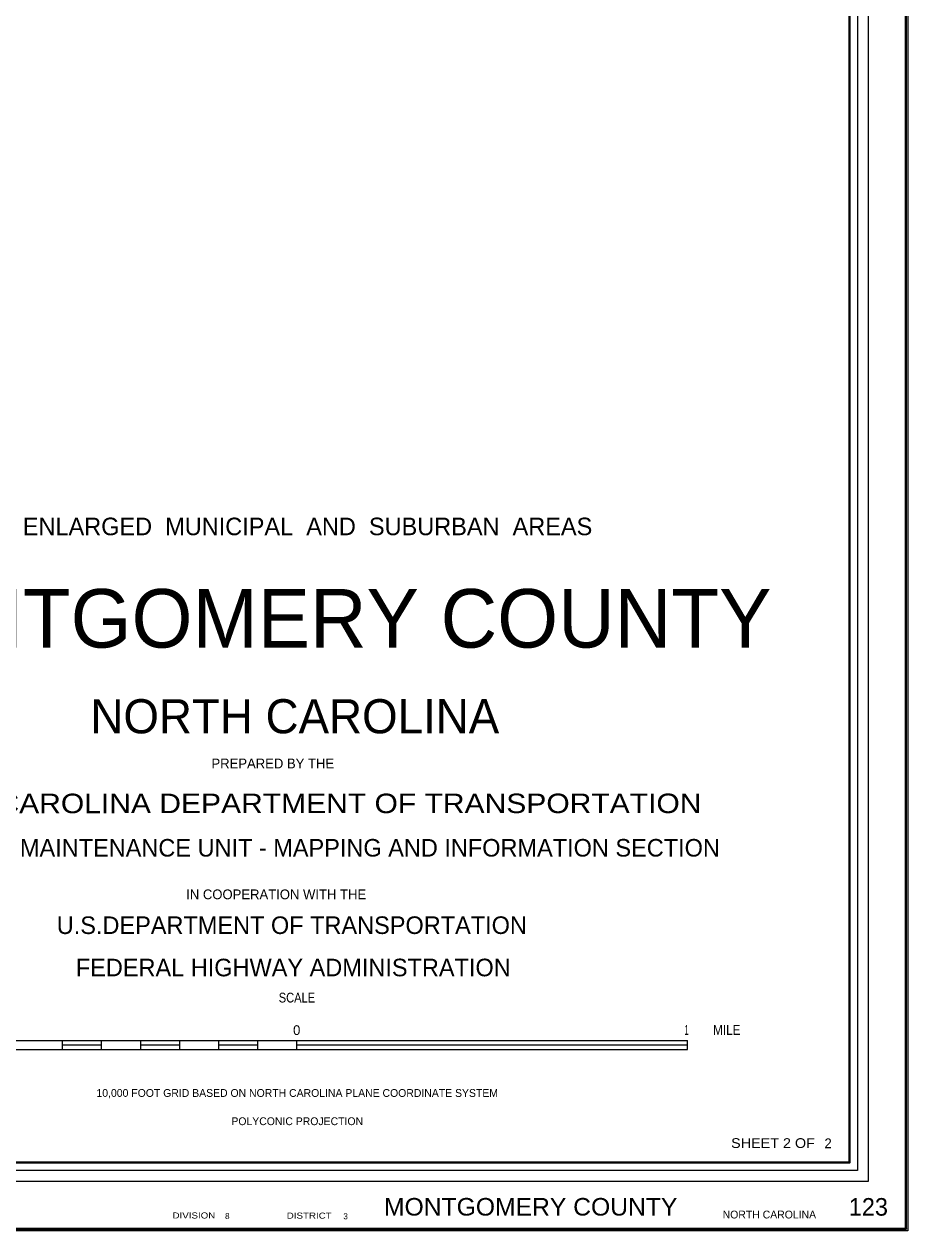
# Model space of a CAD drawing. Extents: x 475210 to 571886, y 145478 to 267644.
# Drawn here: x 557321 to 571886, y 211247 to 231145 of the extents above; entities that cross this region are included whole.
import ezdxf
from ezdxf.enums import TextEntityAlignment as Align

# ---------------------------------------------------------------- set-up
doc = ezdxf.new("R2010")
doc.units = 0
doc.header["$LTSCALE"] = 50
doc.header["$PDMODE"] = 32
doc.header["$PDSIZE"] = 25
doc.layers.add('1', color=7, linetype='Continuous')
doc.layers.add('12', color=7, linetype='Continuous')
for name, color, linetype, lineweight in [('20', 7, 'Continuous', 40), ('38', 7, 'Continuous', 25), ('40', 7, 'Continuous', 40)]:
    doc.layers.add(name, color=color, linetype=linetype, lineweight=lineweight)

msp = doc.modelspace()

# ---------------------------------------------------------------- linework, layer by layer
at = {"layer": '1'}
msp.add_point((571850.54, 211281.67), dxfattribs=at)
at = {"layer": '20'}
for points in [[(475289.9, 267608.71), (571850.54, 267608.71), (571850.54, 211281.67), (475289.9, 211281.67)], [(478477.76, 266499.74), (570925.04, 266499.74), (570925.04, 212373.38), (478477.76, 212373.38)]]:
    msp.add_lwpolyline(points, close=True, dxfattribs=at)
at = {"layer": '20', "lineweight": 13}
msp.add_lwpolyline([(478168.57, 266825.21), (478168.57, 212064.1), (478347.12, 212242.77), (478347.12, 266630.38), (571055.64, 266630.38), (571055.64, 212242.77), (478347.12, 212242.77), (478168.57, 212064.1), (571234.23, 212064.1), (571234.23, 266825.21)], close=True, dxfattribs=at)
at = {"layer": '38', "lineweight": 13}
msp.add_lwpolyline([(571885.54, 211246.66), (475254.9, 211246.66), (475254.9, 267643.71), (571885.54, 267643.71)], close=True, dxfattribs=at)
at = {"layer": '40', "lineweight": 13}
for p, q in [((555379.68, 214387.35), (561817.06, 214387.35)), ((557954.63, 214237.6), (557954.63, 214387.35)), ((557954.63, 214312.47), (558598.37, 214312.47)), ((558598.37, 214237.6), (558598.37, 214387.35)), ((559242.11, 214237.6), (559242.11, 214387.35)), ((559242.11, 214312.47), (559885.84, 214312.47)), ((559885.84, 214237.6), (559885.84, 214387.35)), ((560529.58, 214237.6), (560529.58, 214387.35)), ((560529.58, 214312.47), (561173.32, 214312.47)), ((561173.32, 214237.6), (561173.32, 214387.35)), ((561817.06, 214312.47), (568254.43, 214312.47)), ((555379.68, 214237.6), (561817.06, 214237.6))]:
    msp.add_line(p, q, dxfattribs=at)
for points in [[(561817.06, 214237.6), (568254.43, 214237.6), (568254.43, 214387.35)], [(561817.06, 214237.6), (561817.06, 214387.35), (568254.43, 214387.35)]]:
    msp.add_lwpolyline(points, dxfattribs=at)

# ---------------------------------------------------------------- texts
at = {"layer": '12'}
for s, height, rotation, p in [('ENLARGED  MUNICIPAL  AND  SUBURBAN  AREAS', 289.7, 0.002, (561991.71, 222717.86)), ('NORTH CAROLINA', 563.3, 0.007, (561781.8, 219450.86)), ('PREPARED BY THE', 161, 0.006, (561419.01, 218873.07)), ('STATE ROAD MAINTENANCE UNIT - MAPPING AND INFORMATION SECTION', 289.7, 0.002, (561727.93, 217418.65)), ('IN COOPERATION WITH THE', 161, 0.007, (561474.69, 216715.32)), ('U.S.DEPARTMENT OF TRANSPORTATION', 289.7, 0.006, (561732.71, 216142.31)), ('FEDERAL HIGHWAY ADMINISTRATION', 289.7, 0.006, (561756.41, 215444.44))]:
    msp.add_text(s, height=height, rotation=rotation, dxfattribs=at).set_placement(p, align=Align.CENTER)
msp.add_text('   MONTGOMERY COUNTY  ', height=965.6, dxfattribs=at).set_placement((561781.77, 220864.63), align=Align.CENTER)
at = {"layer": '12', "width": 1.15}
msp.add_text('NORTH CAROLINA DEPARTMENT OF TRANSPORTATION', height=321.8, rotation=0.007, dxfattribs=at).set_placement((561734.21, 218134.78), align=Align.CENTER)
at = {"layer": '20'}
for s, rotation, p in [('10,000 FOOT GRID BASED ON NORTH CAROLINA PLANE COORDINATE SYSTEM', 359.995, (561821.42, 213456)), ('POLYCONIC PROJECTION', 0.001, (561821.59, 212990.23))]:
    msp.add_text(s, height=128.7, rotation=rotation, dxfattribs=at).set_placement(p, align=Align.CENTER)
for s, height, width, p in [('SHEET 2 OF', 160.9, 1.1, (569662.9, 212613.68)), ('MONTGOMERY COUNTY  ', 289.7, 1.05, (565782.36, 211498.96)), ('DIVISION', 100, 1.2, (560118.88, 211450.62)), ('DISTRICT', 100, 1.2, (562019.24, 211448.32))]:
    msp.add_text(s, height=height, dxfattribs=dict(at, width=width)).set_placement(p, align=Align.CENTER)
for s, height, p in [('2  ', 160.9, (570631.01, 212609.77)), ('123', 289.7, (571234.67, 211497.62))]:
    msp.add_text(s, height=height, dxfattribs=at).set_placement(p, align=Align.CENTER)
for s, height, p in [(' 8', 100, (560594.6, 211441.38)), (' 3', 100, (562544.33, 211437.92)), ('NORTH CAROLINA', 128.7, (568833.31, 211451.52))]:
    msp.add_text(s, height=height, dxfattribs=at).set_placement(p)
at = {"layer": '40'}
for s, width, p in [('SCALE', 0.85, (561816.85, 215012.31)), ('1', 0.5, (568238.85, 214478.93)), ('MILE', 0.9, (568901.22, 214479.11))]:
    msp.add_text(s, height=161, dxfattribs=dict(at, width=width)).set_placement(p, align=Align.CENTER)
msp.add_text('0', height=161, dxfattribs=at).set_placement((561813.16, 214476.28), align=Align.CENTER)

doc.saveas('drawing.dxf')
